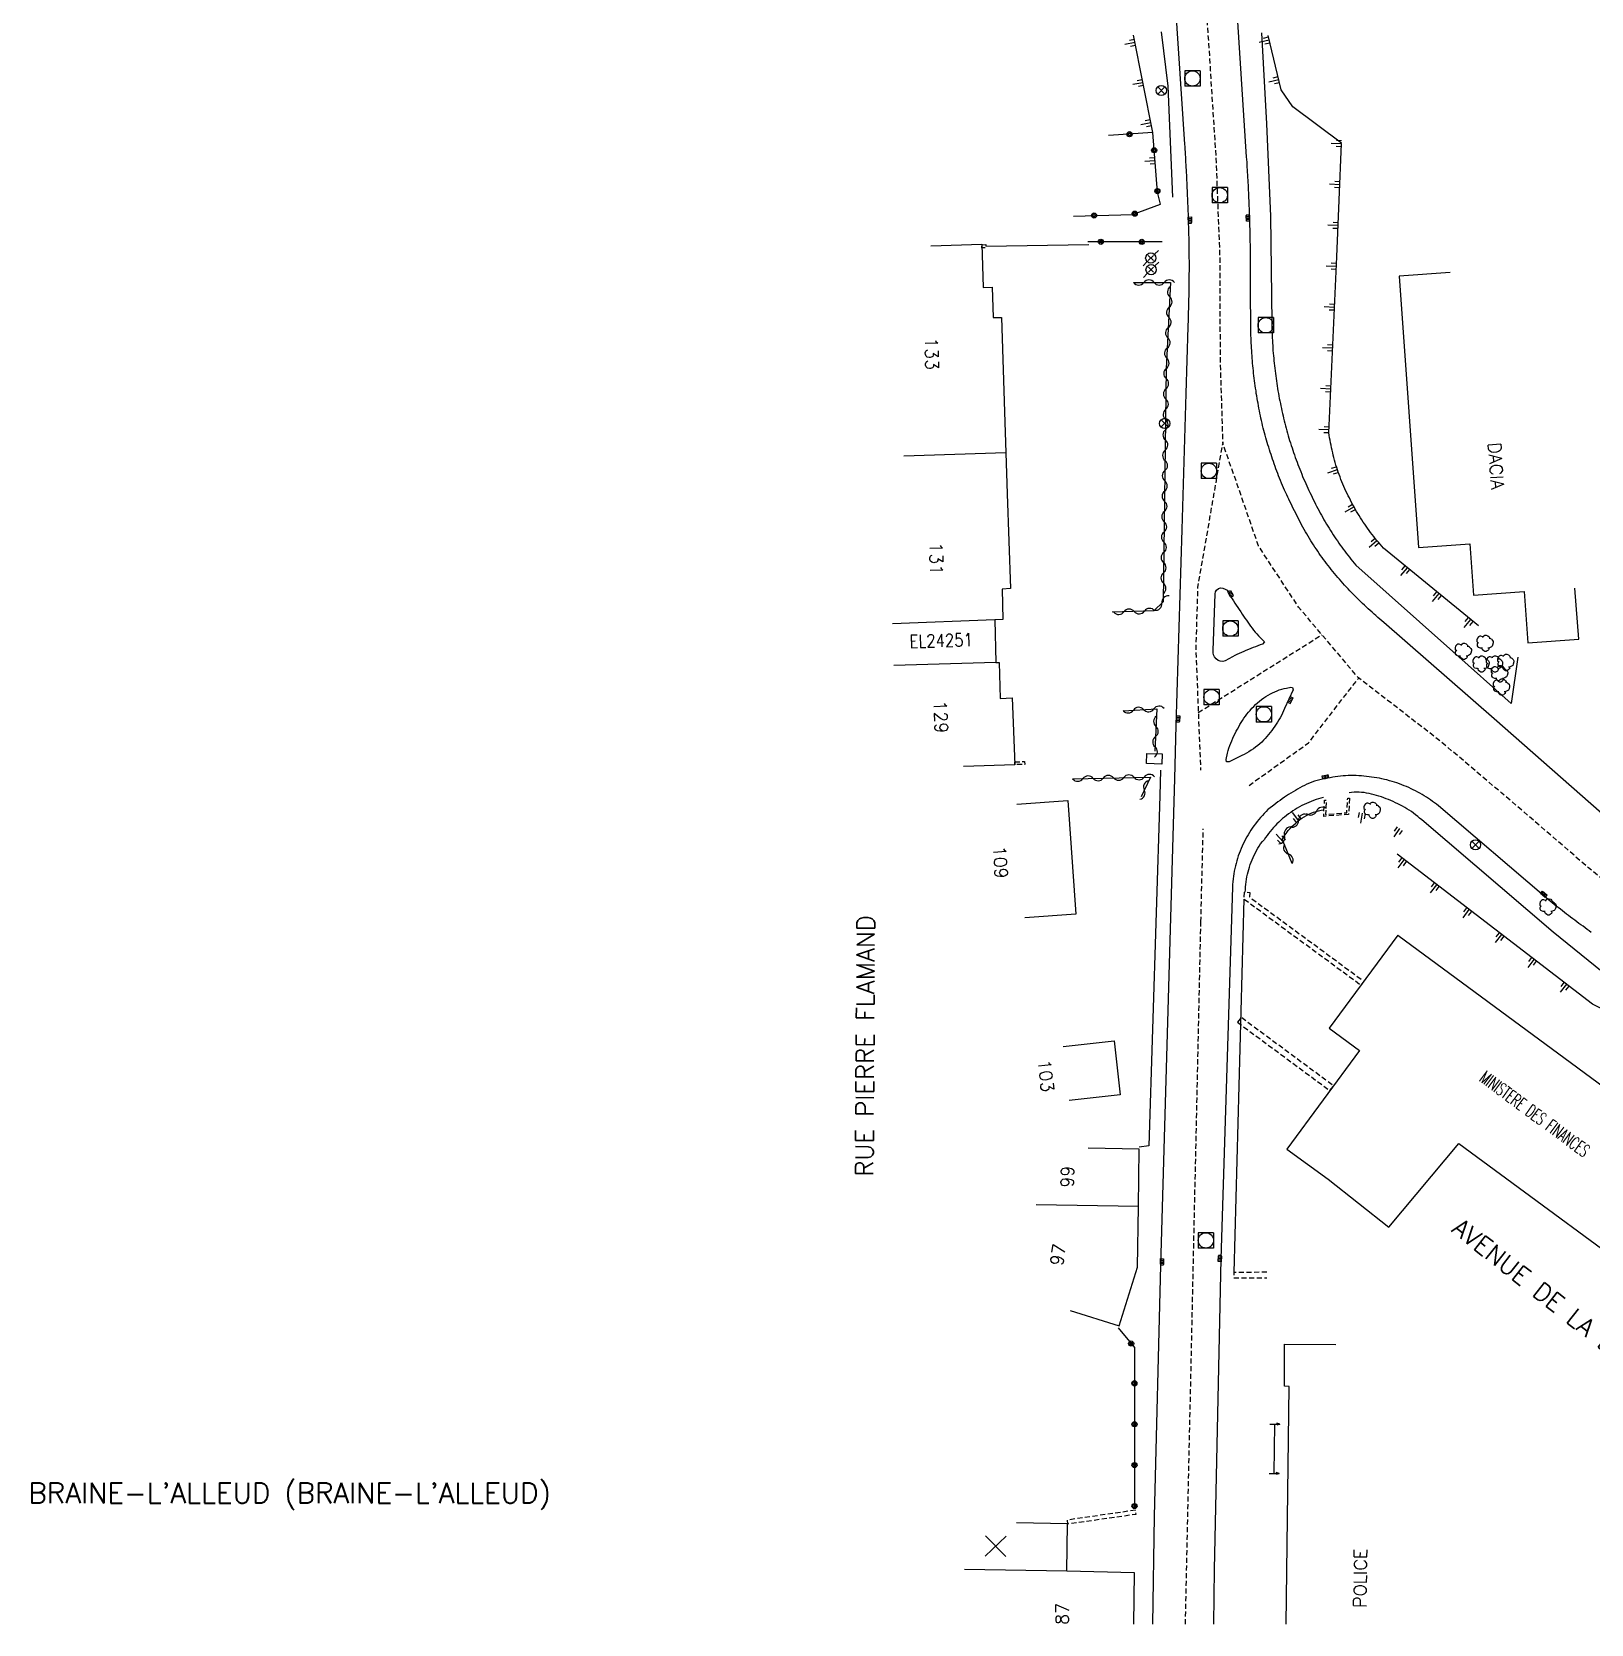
# Model space of a CAD drawing. Header units: millimetres. Extents: x 150037 to 150985, y 153000 to 154000.
# Drawn here: x 150036.6 to 150189.1, y 153000 to 153155.7 of the extents above; entities that cross this region are included whole.
import ezdxf
from ezdxf.enums import TextEntityAlignment as Align

# ---------------------------------------------------------------- set-up
doc = ezdxf.new("R2010")
doc.units = ezdxf.units.MM
doc.linetypes.add('DASHED', pattern=[0.75, 0.5, -0.25])
doc.layers.get('0').update_dxf_attribs({"linetype": 'CONTINUOUS'})
for name, color, linetype in [('W0001', 6, 'DASHED'), ('W0008', 7, 'CONTINUOUS'), ('W0017', 7, 'CONTINUOUS'), ('W0100', 7, 'CONTINUOUS'), ('W0105', 7, 'CONTINUOUS'), ('W0112', 1, 'DASHED'), ('W0211', 2, 'CONTINUOUS'), ('W0300', 7, 'CONTINUOUS'), ('W0302', 3, 'CONTINUOUS'), ('W0310', 3, 'CONTINUOUS'), ('W0322', 7, 'CONTINUOUS'), ('W0400', 7, 'CONTINUOUS'), ('W0420', 7, 'CONTINUOUS'), ('W0454', 7, 'CONTINUOUS'), ('W0469', 7, 'CONTINUOUS'), ('W0980', 7, 'CONTINUOUS'), ('W0984', 7, 'CONTINUOUS'), ('W0989', 7, 'CONTINUOUS'), ('W0991', 7, 'CONTINUOUS'), ('W1102', 7, 'CONTINUOUS'), ('W1471', 7, 'CONTINUOUS')]:
    doc.layers.add(name, color=color, linetype=linetype)
doc.styles.get("Standard").update_dxf_attribs({"font": 'romans.shx', "width": 0.85})

# ---------------------------------------------------------------- blocks, each defined once
blk = doc.blocks.new('t322o')
at = {"color": 0, "linetype": 'Continuous'}
for radius in [0.25, 0.15]:
    blk.add_circle((0, 0), radius, dxfattribs=at)
blk = doc.blocks.new('t991o')
at = {"color": 0, "linetype": 'Continuous'}
for p, q in [((-1, 1), (1, -1)), ((-1, -1), (1, 1))]:
    blk.add_line(p, q, dxfattribs=at)
blk = doc.blocks.new('t105o')
for p, q in [((-0.5, 0), (0.5, 0)), ((0.5, 0), (0.2, 0.1)), ((0.5, 0), (0.2, -0.1))]:
    blk.add_line(p, q)
blk = doc.blocks.new('T400')
for p, q in [((-0.15, 0.3), (0.15, 0.3)), ((-0.15, -0.25), (-0.15, 0.3)), ((-0.15, 0.15), (0.15, 0.15)), ((-0.15, 0), (0.15, 0)), ((0.15, 0.3), (0.15, -0.25)), ((-0.15, -0.15), (0.15, -0.15)), ((-0.15, -0.25), (-0.15, -0.3)), ((-0.15, -0.3), (0.15, -0.3)), ((0.15, -0.3), (0.15, -0.25))]:
    blk.add_line(p, q)
blk = doc.blocks.new('T420')
for p, q in [((0.75, 0.75), (-0.75, 0.75)), ((-0.75, 0.75), (-0.75, -0.75)), ((0.75, 0.75), (0.75, -0.75)), ((0.75, -0.75), (-0.75, -0.75))]:
    blk.add_line(p, q)
blk.add_ellipse((0, 0), major_axis=(-0.53, 0.53), ratio=1, start_param=3.926991, end_param=10.210176)
blk = doc.blocks.new('T300')
for p, q in [((-0.8, 0.51), (-0.86, 0.34)), ((-0.86, 0.34), (-0.86, 0.17)), ((-0.86, 0.17), (-0.74, 0.06)), ((-0.69, 0.63), (-0.8, 0.51)), ((-0.8, -0.06), (-0.74, 0.06)), ((-0.74, 0.06), (-0.69, 0.11)), ((-0.57, 0.69), (-0.69, 0.63)), ((-0.46, 0.69), (-0.57, 0.69)), ((-0.29, 0.63), (-0.46, 0.69)), ((-0.29, 0.63), (-0.17, 0.74)), ((-0.23, 0.57), (-0.29, 0.63)), ((-0.17, 0.74), (-0.06, 0.8)), ((-0.06, 0.8), (0.06, 0.8)), ((0.06, 0.8), (0.23, 0.74)), ((0.23, 0.74), (0.34, 0.63)), ((0.34, 0.63), (0.4, 0.51)), ((0.46, 0.46), (0.34, 0.46)), ((0.4, 0.51), (0.4, 0.46)), ((0.57, 0.4), (0.46, 0.46)), ((0.57, 0.4), (0.69, 0.29)), ((0.69, 0.29), (0.74, 0.17)), ((0.74, 0.06), (0.69, -0.17)), ((0.74, 0.17), (0.74, 0.06)), ((-0.8, -0.17), (-0.8, -0.06)), ((-0.8, -0.23), (-0.8, -0.17)), ((-0.74, -0.34), (-0.8, -0.23)), ((-0.69, -0.4), (-0.74, -0.34)), ((-0.51, -0.46), (-0.69, -0.4)), ((-0.4, -0.46), (-0.51, -0.46)), ((-0.4, -0.46), (-0.34, -0.46)), ((-0.34, -0.46), (-0.34, -0.4)), ((-0.34, -0.51), (-0.34, -0.46)), ((-0.29, -0.63), (-0.34, -0.51)), ((-0.17, -0.74), (-0.29, -0.63)), ((-0.06, -0.8), (-0.17, -0.74)), ((0.06, -0.8), (-0.06, -0.8)), ((0.17, -0.74), (0.06, -0.8)), ((0.23, -0.69), (0.17, -0.74)), ((0.29, -0.46), (0.23, -0.46)), ((0.29, -0.63), (0.23, -0.69)), ((0.46, -0.4), (0.29, -0.46)), ((0.34, -0.51), (0.29, -0.63)), ((0.34, -0.51), (0.34, -0.46)), ((0.57, -0.34), (0.46, -0.4)), ((0.63, -0.29), (0.57, -0.34)), ((0.69, -0.17), (0.63, -0.29))]:
    blk.add_line(p, q)
blk = doc.blocks.new('T454')
for p, q in [((-0.25, 0.25), (0.25, -0.25)), ((-0.25, -0.25), (0.25, 0.25)), ((0.75, 0.75), (0.375, 0.375)), ((-0.375, -0.375), (-0.75, -0.75))]:
    blk.add_line(p, q)
blk.add_ellipse((0, 0), major_axis=(0.354, 0.354), ratio=1, start_param=5.497787143782138, end_param=11.78097245096172)
blk = doc.blocks.new('t310o')
at = {"color": 0, "linetype": 'Continuous'}
for centre, start, end in [((-0.5, 0.38), 216.8699, 323.1304), ((0.5, -0.37), 36.8699, 143.1303)]:
    blk.add_arc(centre, 0.625, start, end, dxfattribs=at)
blk = doc.blocks.new('t211o')
at = {"color": 0, "linetype": 'Continuous'}
for p, q in [((-0.29, 0.5), (-0.29, 0)), ((0, 1), (0, 0)), ((0.29, 0.5), (0.29, 0))]:
    blk.add_line(p, q, dxfattribs=at)
blk = doc.blocks.new('T1471')
at = {"color": 0, "linetype": 'Continuous', "flags": 128}
blk.add_lwpolyline([(-0.75, -0.5), (-0.75, 0.5), (0.75, 0.5), (0.75, -0.5), (-0.75, -0.5)], dxfattribs=at)
blk = doc.blocks.new('T469')
at = {"color": 0, "linetype": 'Continuous', "flags": 128}
for points in [[(-0.35, 0.35), (0.35, -0.35)], [(-0.35, -0.35), (0.35, 0.35)]]:
    blk.add_lwpolyline(points, dxfattribs=at)
at = {"color": 0, "linetype": 'Continuous'}
blk.add_circle((0, 0), 0.5, dxfattribs=at)

msp = doc.modelspace()

# ---------------------------------------------------------------- linework, layer by layer
at = {"layer": 'W0001', "flags": 128}
for points in [[(150079.36, 153451.55), (150092.25, 153447.99), (150098.82, 153446.08), (150108.95, 153442.69), (150108.79, 153432.35), (150108.82, 153423.9), (150108.19, 153382.76), (150108, 153365.88), (150108, 153352.87), (150108.89, 153343.76), (150110, 153337.35), (150111.56, 153330.14), (150114.71, 153318.09), (150119.95, 153298.26), (150127.39, 153269.64), (150132.84, 153244.45), (150134.98, 153232.66), (150137, 153223.45), (150140.11, 153210.05), (150147.34, 153181.12), (150149.88, 153170.86), (150150.55, 153167.26), (150150.98, 153164.04), (150151.47, 153158.18), (150151.88, 153151.93), (150152.43, 153143.39), (150152.8, 153133.69), (150152.84, 153123.45), (150153.09, 153115.56)], [(150275.1, 153000), (150272.66, 153002.14), (150255.62, 153017.12), (150226.6, 153042.57), (150210.58, 153056.66), (150196.4, 153067.89), (150188.87, 153073.96), (150180.38, 153081.27), (150174.41, 153086.32), (150166.36, 153092.55), (150160.51, 153099.46), (150156.59, 153105.44), (150153.09, 153115.56), (150150.64, 153101.42), (150150.46, 153095.41), (150150.93, 153083.5)], [(150150.71, 153089.15), (150162.8, 153096.76)], [(150155.67, 153082.02), (150161.49, 153086.19), (150166.39, 153092.52)]]:
    msp.add_lwpolyline(points, dxfattribs=at)
at = {"layer": 'W0001'}
msp.add_lwpolyline([(150149.45, 153000), (150150.96, 153068.68), (150151.19, 153077.78)], dxfattribs=at)
at = {"layer": 'W0008', "flags": 128}
for points in [[(150148.44, 153158.5), (150149.36, 153144.72), (150149.38, 153144.47), (150149.39, 153144.22), (150149.41, 153143.97), (150149.43, 153143.71), (150149.44, 153143.46), (150149.46, 153143.21), (150149.47, 153142.96), (150149.48, 153142.71), (150149.5, 153142.45), (150149.51, 153142.2), (150149.52, 153141.95), (150149.54, 153141.7), (150149.55, 153141.44), (150149.56, 153141.19), (150149.58, 153140.94), (150149.59, 153140.69), (150149.6, 153140.43), (150149.61, 153140.18), (150149.62, 153139.93), (150149.63, 153139.67), (150149.64, 153139.42), (150149.65, 153139.17), (150149.66, 153138.92), (150149.67, 153138.66), (150149.68, 153138.41), (150149.69, 153138.16), (150149.7, 153137.9), (150149.71, 153137.65), (150149.72, 153137.39), (150149.72, 153137.14), (150149.73, 153136.89), (150149.74, 153136.63), (150149.75, 153136.38), (150149.75, 153136.12), (150149.76, 153135.87), (150149.77, 153135.61), (150149.77, 153135.36), (150149.78, 153135.1), (150149.78, 153134.85), (150149.78, 153134.59), (150149.79, 153134.34), (150149.79, 153134.08), (150149.79, 153133.83), (150149.79, 153133.57), (150149.8, 153133.32), (150149.8, 153133.06), (150149.8, 153132.82), (150149.8, 153132.57), (150149.8, 153132.32), (150149.79, 153132.07), (150149.79, 153131.82), (150149.79, 153131.58), (150149.79, 153131.33), (150149.79, 153131.08), (150149.78, 153130.83), (150149.78, 153130.58), (150149.78, 153130.33), (150149.77, 153130.09), (150149.77, 153129.84), (150149.76, 153129.59), (150149.76, 153129.34), (150149.75, 153129.09), (150149.75, 153128.85), (150149.74, 153128.6), (150149.73, 153128.35), (150149.73, 153128.1), (150149.72, 153127.85), (150149.71, 153127.6), (150149.7, 153127.36), (150149.69, 153127.11), (150149.68, 153126.86), (150149.49, 153120.33), (150149.1, 153107.03), (150148.52, 153087.88), (150148.38, 153082.68)], [(150200.43, 153070.23), (150179.63, 153088.52), (150168.85, 153097.96), (150168.65, 153098.12), (150168.46, 153098.29), (150168.27, 153098.45), (150168.08, 153098.62), (150167.89, 153098.78), (150167.7, 153098.95), (150167.51, 153099.12), (150167.32, 153099.29), (150167.14, 153099.46), (150166.96, 153099.63), (150166.77, 153099.81), (150166.59, 153099.98), (150166.41, 153100.16), (150166.23, 153100.34), (150166.05, 153100.52), (150165.88, 153100.7), (150165.7, 153100.88), (150165.53, 153101.06), (150165.35, 153101.24), (150165.18, 153101.43), (150165.01, 153101.61), (150164.84, 153101.8), (150164.67, 153101.99), (150164.5, 153102.18), (150164.34, 153102.36), (150164.18, 153102.55), (150164.02, 153102.74), (150163.87, 153102.93), (150163.71, 153103.12), (150163.56, 153103.32), (150163.4, 153103.51), (150163.25, 153103.71), (150163.11, 153103.91), (150162.96, 153104.11), (150162.81, 153104.3), (150162.67, 153104.51), (150162.53, 153104.71), (150162.39, 153104.91), (150162.25, 153105.12), (150162.11, 153105.32), (150161.98, 153105.53), (150161.84, 153105.74), (150161.71, 153105.95), (150161.57, 153106.17), (150161.44, 153106.39), (150161.31, 153106.61), (150161.18, 153106.83), (150161.06, 153107.05), (150160.93, 153107.28), (150160.81, 153107.5), (150160.69, 153107.73), (150160.57, 153107.95), (150160.46, 153108.18), (150160.34, 153108.41), (150160.23, 153108.64), (150160.11, 153108.87), (150160, 153109.09), (150159.89, 153109.32), (150159.78, 153109.55), (150159.67, 153109.77), (150159.56, 153110), (150159.45, 153110.22), (150159.35, 153110.45), (150159.24, 153110.68), (150159.14, 153110.9), (150159.04, 153111.13), (150158.94, 153111.36), (150158.84, 153111.59), (150158.75, 153111.82), (150158.65, 153112.05), (150158.56, 153112.28), (150158.47, 153112.51), (150158.38, 153112.75), (150158.3, 153112.98), (150158.21, 153113.21), (150158.13, 153113.45), (150158.05, 153113.68), (150157.97, 153113.91), (150157.89, 153114.15), (150157.82, 153114.38), (150157.74, 153114.61), (150157.67, 153114.85), (150157.59, 153115.08), (150157.52, 153115.32), (150157.45, 153115.55), (150157.38, 153115.79), (150157.31, 153116.02), (150157.25, 153116.26), (150157.18, 153116.5), (150157.12, 153116.74), (150157.06, 153116.97), (150157, 153117.21), (150156.94, 153117.45), (150156.88, 153117.69), (150156.83, 153117.93), (150156.78, 153118.17), (150156.73, 153118.41), (150156.68, 153118.66), (150156.63, 153118.9), (150156.59, 153119.14), (150156.55, 153119.39), (150156.5, 153119.63), (150156.46, 153119.87), (150156.42, 153120.12), (150156.38, 153120.36), (150156.35, 153120.61), (150156.31, 153120.85), (150156.28, 153121.1), (150156.24, 153121.34), (150156.21, 153121.59), (150156.18, 153121.83), (150156.15, 153122.08), (150156.12, 153122.32), (150156.1, 153122.57), (150156.07, 153122.81), (150156.05, 153123.06), (150156.02, 153123.31), (150156, 153123.55), (150155.98, 153123.8), (150155.96, 153124.04), (150155.95, 153124.29), (150155.93, 153124.54), (150155.91, 153124.78), (150155.9, 153125.03), (150155.89, 153125.28), (150155.88, 153125.53), (150155.87, 153125.77), (150155.86, 153126.02), (150155.85, 153126.27), (150155.85, 153126.52), (150155.81, 153130.64), (150155.81, 153130.89), (150155.81, 153131.14), (150155.82, 153131.39), (150155.82, 153131.65), (150155.82, 153131.9), (150155.82, 153132.15), (150155.82, 153132.4), (150155.82, 153132.66), (150155.82, 153132.91), (150155.82, 153133.16), (150155.82, 153133.41), (150155.81, 153133.66), (150155.81, 153133.92), (150155.81, 153134.17), (150155.81, 153134.42), (150155.8, 153134.67), (150155.8, 153134.93), (150155.79, 153135.18), (150155.79, 153135.43), (150155.78, 153135.68), (150155.78, 153135.94), (150155.77, 153136.19), (150155.77, 153136.44), (150155.76, 153136.69), (150155.75, 153136.94), (150155.74, 153137.2), (150155.74, 153137.45), (150155.73, 153137.7), (150155.72, 153137.95), (150155.71, 153138.2), (150155.7, 153138.45), (150155.69, 153138.71), (150155.68, 153138.96), (150155.67, 153139.21), (150155.66, 153139.46), (150155.65, 153139.71), (150155.64, 153139.96), (150155.62, 153140.22), (150155.61, 153140.47), (150155.6, 153140.72), (150155.58, 153140.97), (150155.57, 153141.22), (150155.56, 153141.47), (150155.54, 153141.72), (150155.53, 153141.98), (150155.51, 153142.23), (150155.5, 153142.48), (150155.48, 153142.73), (150155.47, 153142.98), (150155.45, 153143.23), (150155.43, 153143.48), (150154.57, 153156.7)], [(150181.96, 153094.56), (150181.3, 153090.04), (150175.6, 153095.11)], [(150189.14, 153067.65), (150188.93, 153067.8), (150188.73, 153067.94), (150188.53, 153068.09), (150188.33, 153068.24), (150188.13, 153068.39), (150187.93, 153068.53), (150187.73, 153068.68), (150187.53, 153068.83), (150187.32, 153068.98), (150187.12, 153069.14), (150186.92, 153069.29), (150186.72, 153069.44), (150186.51, 153069.6), (150186.31, 153069.75), (150186.11, 153069.91), (150185.91, 153070.07), (150185.71, 153070.22), (150185.51, 153070.38), (150185.31, 153070.54), (150185.11, 153070.7), (150184.92, 153070.85), (150184.72, 153071.01), (150174.21, 153080.02), (150174.01, 153080.17), (150173.82, 153080.32), (150173.62, 153080.46), (150173.42, 153080.6), (150173.21, 153080.74), (150173.01, 153080.87), (150172.8, 153081), (150172.59, 153081.13), (150172.38, 153081.25), (150172.17, 153081.37), (150171.95, 153081.48), (150171.73, 153081.59), (150171.51, 153081.7), (150171.29, 153081.8), (150171.06, 153081.9), (150170.83, 153081.99), (150170.61, 153082.08), (150170.37, 153082.17), (150170.13, 153082.26), (150169.89, 153082.34), (150169.65, 153082.41), (150169.4, 153082.48), (150169.15, 153082.55), (150168.91, 153082.61), (150168.66, 153082.66), (150168.41, 153082.72), (150168.16, 153082.76), (150167.91, 153082.8), (150167.66, 153082.84), (150167.41, 153082.87), (150167.16, 153082.9), (150166.9, 153082.93), (150166.65, 153082.95), (150166.39, 153082.96), (150166.14, 153082.98), (150165.88, 153082.98), (150165.62, 153082.98), (150165.37, 153082.98), (150165.11, 153082.96), (150164.86, 153082.94), (150164.61, 153082.92), (150164.35, 153082.89), (150164.1, 153082.85), (150163.85, 153082.81), (150163.6, 153082.77), (150163.35, 153082.72), (150163.1, 153082.67), (150162.85, 153082.62), (150162.58, 153082.56), (150162.33, 153082.49), (150162.07, 153082.42), (150161.82, 153082.33), (150161.57, 153082.24), (150161.33, 153082.13), (150161.1, 153082.01), (150160.87, 153081.9), (150160.64, 153081.78), (150160.42, 153081.66), (150160.2, 153081.53), (150159.98, 153081.4), (150159.76, 153081.27), (150159.54, 153081.14), (150159.33, 153081), (150159.12, 153080.86), (150158.91, 153080.71), (150158.71, 153080.56), (150158.5, 153080.41), (150158.3, 153080.25), (150158.1, 153080.09), (150157.61, 153079.73)], [(150157.61, 153079.73), (150157.52, 153079.65), (150157.34, 153079.47), (150157.16, 153079.28), (150156.98, 153079.09), (150156.8, 153078.89), (150156.63, 153078.69), (150156.46, 153078.48), (150156.3, 153078.27), (150156.14, 153078.06), (150155.99, 153077.85), (150155.85, 153077.63), (150155.71, 153077.42), (150155.57, 153077.2), (150155.45, 153076.98), (150155.32, 153076.75), (150155.21, 153076.53), (150155.09, 153076.3), (150154.99, 153076.07), (150154.89, 153075.84), (150154.79, 153075.6), (150154.7, 153075.36), (150154.62, 153075.12), (150154.54, 153074.88), (150154.47, 153074.64), (150154.4, 153074.39), (150154.34, 153074.14), (150154.28, 153073.89), (150154.23, 153073.64), (150154.18, 153073.38), (150154.14, 153073.13), (150154.11, 153072.87), (150154.08, 153072.6), (150154.06, 153072.34), (150154.04, 153072.07), (150152.92, 153035.71), (150152.26, 153005.34), (150152.19, 153000)], [(150155.3, 153071.58), (150155.31, 153071.84), (150155.32, 153072.09), (150155.35, 153072.34), (150155.38, 153072.59), (150155.42, 153072.84), (150155.46, 153073.08), (150155.51, 153073.33), (150155.57, 153073.57), (150155.64, 153073.81), (150155.71, 153074.04), (150155.79, 153074.28), (150155.88, 153074.51), (150155.97, 153074.75), (150156.07, 153074.98), (150156.18, 153075.2), (150156.29, 153075.43), (150156.41, 153075.66), (150156.54, 153075.88), (150156.67, 153076.09), (150156.8, 153076.31), (150156.99, 153076.53), (150157.15, 153076.7)]]:
    msp.add_lwpolyline(points, dxfattribs=at)
for points in [[(150152.38, 153100.95), (150152.5, 153101.12), (150152.67, 153101.26), (150152.88, 153101.33), (150153.12, 153101.31), (150153.34, 153101.22), (150153.52, 153101.1), (150153.66, 153100.93), (150154.01, 153100.28), (150154.15, 153100.06), (150154.29, 153099.85), (150154.42, 153099.63), (150154.57, 153099.42), (150154.71, 153099.21), (150154.85, 153099), (150154.99, 153098.78), (150155.14, 153098.57), (150155.27, 153098.38), (150155.41, 153098.18), (150155.54, 153097.98), (150155.68, 153097.78), (150155.82, 153097.59), (150155.96, 153097.4), (150156.11, 153097.21), (150156.27, 153097.02), (150156.43, 153096.84), (150156.6, 153096.65), (150156.77, 153096.48), (150156.94, 153096.3), (150157.17, 153096.05), (150157, 153095.83), (150156.76, 153095.75), (150156.53, 153095.67), (150156.29, 153095.58), (150156.06, 153095.49), (150155.83, 153095.4), (150155.6, 153095.31), (150155.37, 153095.21), (150155.15, 153095.12), (150154.93, 153095.02), (150154.71, 153094.92), (150154.49, 153094.81), (150154.27, 153094.71), (150154.06, 153094.6), (150153.34, 153094.2), (150153.11, 153094.13), (150152.86, 153094.16), (150152.64, 153094.25), (150152.45, 153094.39), (150152.3, 153094.58), (150152.2, 153094.78), (150152.16, 153094.99), (150152.17, 153095.21), (150152.34, 153100.74)], [(150159.05, 153089.3), (150158.94, 153089.08), (150158.83, 153088.86), (150158.71, 153088.64), (150158.59, 153088.43), (150158.46, 153088.22), (150158.32, 153088.01), (150158.18, 153087.81), (150158.04, 153087.6), (150157.89, 153087.4), (150157.74, 153087.2), (150157.58, 153087), (150157.42, 153086.81), (150157.26, 153086.62), (150157.08, 153086.44), (150156.91, 153086.26), (150156.72, 153086.09), (150156.52, 153085.92), (150156.31, 153085.75), (150156.1, 153085.6), (150155.88, 153085.45), (150155.66, 153085.31), (150155.43, 153085.18), (150155.2, 153085.05), (150154.96, 153084.94), (150153.72, 153084.31), (150153.48, 153084.32), (150153.42, 153084.56), (150153.55, 153085.17), (150153.62, 153085.42), (150153.7, 153085.67), (150153.79, 153085.91), (150153.88, 153086.15), (150153.98, 153086.39), (150154.08, 153086.63), (150154.19, 153086.86), (150154.31, 153087.1), (150154.42, 153087.31), (150154.54, 153087.53), (150154.66, 153087.75), (150154.78, 153087.96), (150154.9, 153088.17), (150155.03, 153088.38), (150155.17, 153088.58), (150155.31, 153088.78), (150155.46, 153088.98), (150155.61, 153089.17), (150155.77, 153089.36), (150155.95, 153089.56), (150156.13, 153089.74), (150156.31, 153089.92), (150156.5, 153090.09), (150156.7, 153090.26), (150156.9, 153090.42), (150157.11, 153090.57), (150157.32, 153090.71), (150157.55, 153090.85), (150157.76, 153090.97), (150157.97, 153091.08), (150158.19, 153091.18), (150158.41, 153091.27), (150158.63, 153091.35), (150158.86, 153091.42), (150159.09, 153091.49), (150159.32, 153091.54), (150159.75, 153091.64), (150159.92, 153091.59), (150159.99, 153091.38), (150159.14, 153089.53)]]:
    msp.add_lwpolyline(points, close=True, dxfattribs=at)
at = {"layer": 'W0008'}
msp.add_lwpolyline([(150148.38, 153082.68), (150147.01, 153035.06), (150146.39, 153010.56), (150146.23, 153000)], dxfattribs=at)
at = {"layer": 'W0017', "flags": 128}
for points in [[(150129.93, 153134.76), (150140, 153134.93)], [(150147, 153083.51), (150146.93, 153080.99), (150145.88, 153046.77), (150144.92, 153046.64)], [(150155.17, 153070.89), (150154.18, 153034.39)]]:
    msp.add_lwpolyline(points, dxfattribs=at)
at = {"layer": 'W0100', "flags": 128}
for points in [[(150124.54, 153134.79), (150129.53, 153134.95), (150129.67, 153130.72), (150130.54, 153130.75), (150130.64, 153127.76), (150131.46, 153127.78), (150131.76, 153118.56), (150131.9, 153114.54), (150132.02, 153110.52), (150132.33, 153101.28), (150131.53, 153101.22), (150131.59, 153098.24), (150130.8, 153098.21), (150130.92, 153094.05), (150131.22, 153094.04), (150131.34, 153090.53), (150132.52, 153090.57), (150132.76, 153084.04), (150127.76, 153083.86)], [(150175.34, 153132.17), (150170.35, 153131.81), (150172.25, 153105.27), (150177.26, 153105.63), (150177.62, 153100.61), (150182.56, 153100.97), (150182.92, 153095.96), (150187.91, 153096.33), (150187.54, 153101.32)], [(150132.97, 153080.2), (150137.96, 153080.54), (150138.73, 153069.43), (150133.74, 153069.08)], [(150170.22, 153067.38), (150163.52, 153058.28), (150166.47, 153056.1), (150159.38, 153046.46), (150163.4, 153043.5), (150169.34, 153038.82), (150176.2, 153047.01), (150197.78, 153031.09), (150202.45, 153037.41)], [(150170.22, 153067.38), (150205.41, 153041.43), (150202.45, 153037.41)], [(150137.5, 153056.49), (150142.47, 153057.05), (150143.06, 153051.75), (150138.09, 153051.2)], [(150138.19, 153030.67), (150142.96, 153029.17), (150144.76, 153034.9), (150144.85, 153040.84), (150144.94, 153046.45), (150139.94, 153046.53)], [(150159.29, 153000), (150159.59, 153023.25), (150159.12, 153023.27), (150159.15, 153027.39), (150164.15, 153027.36)], [(150158.13, 153014.72), (150158.19, 153019.56)], [(150144.39, 153000), (150144.46, 153005.01), (150137.84, 153005.17), (150137.93, 153009.81), (150132.93, 153009.9)]]:
    msp.add_lwpolyline(points, dxfattribs=at)
at = {"layer": 'W0112', "flags": 128}
for points in [[(150129.54, 153134.89), (150129.92, 153134.9), (150129.93, 153134.58), (150129.55, 153134.58)], [(150132.75, 153084.31), (150133.71, 153084.36), (150133.73, 153084.08), (150132.76, 153084.04)], [(150165.5, 153080.76), (150165.39, 153079.19), (150162.97, 153078.99), (150163.05, 153080.59), (150163.22, 153080.58), (150163.16, 153079.18), (150165.22, 153079.35), (150165.32, 153080.78)], [(150155.74, 153071.55), (150155.7, 153071.12), (150166.9, 153062.87), (150166.61, 153062.47), (150155.17, 153070.88), (150155.24, 153071.6)], [(150154.54, 153058.86), (150163.58, 153052.17), (150163.93, 153052.64), (150154.89, 153059.33)], [(150144.57, 153011.14), (150137.88, 153010.18), (150137.93, 153009.81), (150144.62, 153010.77)]]:
    msp.add_lwpolyline(points, close=True, dxfattribs=at)
msp.add_lwpolyline([(150157.41, 153034.41), (150154.18, 153034.39), (150154.19, 153033.86), (150157.42, 153033.88)], dxfattribs=at)
at = {"layer": 'W0211', "flags": 128}
for points in [[(150147.08, 153155.7), (150147.72, 153150.41), (150148.19, 153139.55)], [(150156.9, 153155.6), (150157.36, 153146.72), (150157.78, 153137.69), (150157.89, 153127.28), (150157.9, 153127.03), (150157.9, 153126.78), (150157.91, 153126.53), (150157.92, 153126.28), (150157.92, 153126.03), (150157.94, 153125.78), (150157.95, 153125.53), (150157.96, 153125.28), (150157.98, 153125.03), (150157.99, 153124.79), (150158.01, 153124.54), (150158.03, 153124.29), (150158.05, 153124.04), (150158.08, 153123.79), (150158.1, 153123.55), (150158.13, 153123.3), (150158.15, 153123.05), (150158.18, 153122.81), (150158.21, 153122.56), (150158.24, 153122.31), (150158.28, 153122.07), (150158.31, 153121.82), (150158.34, 153121.58), (150158.38, 153121.33), (150158.42, 153121.09), (150158.46, 153120.84), (150158.5, 153120.6), (150158.54, 153120.35), (150158.59, 153120.11), (150158.63, 153119.86), (150158.68, 153119.62), (150158.73, 153119.37), (150158.78, 153119.13), (150158.83, 153118.89), (150158.89, 153118.64), (150158.94, 153118.4), (150159, 153118.16), (150159.05, 153117.92), (150159.11, 153117.67), (150159.17, 153117.43), (150159.23, 153117.19), (150159.3, 153116.95), (150159.36, 153116.7), (150159.43, 153116.46), (150159.5, 153116.22), (150159.57, 153115.98), (150159.64, 153115.75), (150159.71, 153115.51), (150159.79, 153115.27), (150159.87, 153115.03), (150159.94, 153114.8), (150160.02, 153114.56), (150160.11, 153114.33), (150160.19, 153114.09), (150160.27, 153113.86), (150160.36, 153113.63), (150160.45, 153113.39), (150160.54, 153113.16), (150160.63, 153112.93), (150160.72, 153112.7), (150160.82, 153112.47), (150160.91, 153112.24), (150161.01, 153112.01), (150161.11, 153111.78), (150161.21, 153111.55), (150161.31, 153111.33), (150161.41, 153111.1), (150161.52, 153110.87), (150161.62, 153110.65), (150161.73, 153110.42), (150161.84, 153110.2), (150161.95, 153109.98), (150162.06, 153109.75), (150162.17, 153109.53), (150162.28, 153109.31), (150162.4, 153109.09), (150162.51, 153108.87), (150162.63, 153108.65), (150162.75, 153108.43), (150162.87, 153108.22), (150162.99, 153108), (150163.12, 153107.79), (150163.24, 153107.58), (150163.37, 153107.37), (150163.5, 153107.16), (150163.63, 153106.95), (150163.76, 153106.74), (150163.9, 153106.53), (150164.03, 153106.33), (150164.17, 153106.12), (150164.31, 153105.92), (150164.45, 153105.72), (150164.59, 153105.52), (150164.73, 153105.32), (150164.88, 153105.12), (150165.03, 153104.92), (150165.17, 153104.72), (150165.32, 153104.53), (150165.48, 153104.33), (150165.63, 153104.14), (150165.79, 153103.95), (150165.94, 153103.76), (150166.1, 153103.57), (150175.59, 153095.11)], [(150178.12, 153097.61), (150168.82, 153105.23), (150168.65, 153105.41), (150168.49, 153105.6), (150168.33, 153105.79), (150168.17, 153105.98), (150168.01, 153106.17), (150167.86, 153106.37), (150167.71, 153106.57), (150167.56, 153106.76), (150167.41, 153106.96), (150167.26, 153107.16), (150167.12, 153107.36), (150166.98, 153107.57), (150166.84, 153107.77), (150166.71, 153107.98), (150166.57, 153108.19), (150166.44, 153108.4), (150166.31, 153108.61), (150166.19, 153108.82), (150166.06, 153109.03), (150165.94, 153109.25), (150165.82, 153109.47), (150165.7, 153109.68), (150165.59, 153109.9), (150165.48, 153110.13), (150165.36, 153110.35), (150165.26, 153110.57), (150165.15, 153110.8), (150165.05, 153111.03), (150164.95, 153111.26), (150164.85, 153111.49), (150164.75, 153111.72), (150164.66, 153111.95), (150164.57, 153112.18), (150164.49, 153112.41), (150164.4, 153112.65), (150164.32, 153112.88), (150164.25, 153113.12), (150164.17, 153113.35), (150164.1, 153113.59), (150164.03, 153113.83), (150163.97, 153114.07), (150163.91, 153114.31), (150163.85, 153114.55), (150163.79, 153114.79), (150163.74, 153115.03), (150163.69, 153115.28), (150163.64, 153115.52), (150163.6, 153115.77), (150163.55, 153116.01), (150163.52, 153116.26), (150163.48, 153116.51), (150164.24, 153133.71), (150164.71, 153144.8)], [(150190.2, 153063.8), (150185.4, 153067.67), (150172.55, 153078.65), (150172.35, 153078.82), (150172.16, 153078.99), (150171.95, 153079.15), (150171.75, 153079.31), (150171.54, 153079.46), (150171.33, 153079.6), (150171.11, 153079.74), (150170.89, 153079.87), (150170.66, 153080), (150170.43, 153080.12), (150170.21, 153080.23), (150169.98, 153080.33), (150169.76, 153080.44), (150169.53, 153080.54), (150169.3, 153080.63), (150169.07, 153080.72), (150168.84, 153080.81), (150168.61, 153080.89), (150168.37, 153080.97), (150168.14, 153081.04), (150167.9, 153081.1), (150167.66, 153081.16), (150167.41, 153081.22), (150167.17, 153081.27), (150166.92, 153081.31), (150166.68, 153081.34), (150166.43, 153081.36), (150166.19, 153081.37), (150165.94, 153081.36), (150165.7, 153081.34), (150165.45, 153081.3)], [(150162.95, 153080.85), (150162.7, 153080.78), (150162.46, 153080.71), (150162.22, 153080.63), (150161.98, 153080.55), (150161.74, 153080.46), (150161.51, 153080.36), (150161.28, 153080.26), (150161.05, 153080.15), (150160.83, 153080.04), (150160.61, 153079.92), (150160.39, 153079.79), (150160.17, 153079.66), (150159.96, 153079.53), (150159.75, 153079.38), (150159.54, 153079.24), (150159.34, 153079.08), (150159.14, 153078.93), (150158.95, 153078.77), (150158.76, 153078.6), (150158.58, 153078.43), (150158.4, 153078.26), (150158.23, 153078.08), (150158.06, 153077.9), (150157.9, 153077.71), (150157.74, 153077.51), (150157.58, 153077.32), (150157.43, 153077.11), (150157.29, 153076.91), (150157.15, 153076.7)], [(150201.6, 153054.44), (150189.26, 153060.64), (150170.14, 153075.28)]]:
    msp.add_lwpolyline(points, dxfattribs=at)
at = {"layer": 'W0302', "flags": 128}
for points in [[(150146.25, 153145.86), (150144.38, 153155.38)], [(150164.72, 153144.81), (150159.95, 153148.39), (150158.82, 153150.04), (150157.53, 153155.36)]]:
    msp.add_lwpolyline(points, dxfattribs=at)
at = {"layer": 'W0310', "flags": 128}
for points in [[(150144.38, 153131.19), (150147.98, 153131.19), (150147.57, 153122.79), (150147.26, 153099.98), (150146.36, 153099.1), (150142.28, 153098.97)], [(150143.37, 153089.32), (150146.64, 153089.51), (150146.45, 153085.38)], [(150138.42, 153082.66), (150146.02, 153082.84), (150145.11, 153080.89)], [(150159.9, 153074.39), (150158.91, 153076.77), (150159.05, 153076.99), (150159.2, 153077.2), (150159.35, 153077.41), (150159.51, 153077.61), (150159.68, 153077.8), (150159.86, 153077.99), (150160.04, 153078.17), (150160.23, 153078.34), (150160.43, 153078.51), (150160.63, 153078.67), (150160.84, 153078.82), (150161.06, 153078.96), (150161.28, 153079.09), (150161.51, 153079.21), (150161.74, 153079.32), (150161.98, 153079.41), (150162.22, 153079.48), (150162.46, 153079.54), (150162.71, 153079.59), (150162.97, 153079.62)]]:
    msp.add_lwpolyline(points, dxfattribs=at)
at = {"layer": 'W0322', "flags": 128}
for points in [[(150138.51, 153137.7), (150144.28, 153137.85), (150147.01, 153138.86), (150146.72, 153140.02), (150146.26, 153145.86), (150141.93, 153145.56)], [(150147.18, 153135.17), (150139.92, 153135.19)], [(150142.86, 153028.97), (150144.46, 153027.06), (150144.47, 153011.29)]]:
    msp.add_lwpolyline(points, dxfattribs=at)
at = {"layer": 'W1102', "flags": 128}
for points in [[(150131.9, 153114.54), (150121.9, 153114.23)], [(150130.8, 153098.21), (150120.8, 153097.83)], [(150130.92, 153094.05), (150120.92, 153093.75)], [(150144.85, 153040.84), (150134.85, 153041)], [(150137.84, 153005.17), (150127.84, 153005.35)]]:
    msp.add_lwpolyline(points, dxfattribs=at)

# ---------------------------------------------------------------- block references
at = {"layer": 'W0105'}
for p in [(150158.19, 153019.56), (150158.13, 153014.72)]:
    msp.add_blockref('t105o', p, dxfattribs=at)
at = {"layer": 'W0211'}
for p, rotation in [((150144.52, 153154.7), 101.1390132085483), ((150157.63, 153154.93), 103.67018804987), ((150158.58, 153151.05), 103.67018804987), ((150145.29, 153150.77), 101.1390132085483), ((150146.06, 153146.85), 101.1390132085483), ((150164.71, 153144.79), 87.56230270734038), ((150146.47, 153143.14), 94.57712778431969), ((150164.54, 153140.79), 87.56230270734038), ((150164.37, 153136.79), 87.56230270734038), ((150164.2, 153132.8), 87.48430769350426), ((150164.02, 153128.8), 87.48430769350426), ((150163.84, 153124.81), 87.48430769350426), ((150163.67, 153120.81), 87.48430769350426), ((150163.49, 153116.81), 87.48430769350426), ((150164.31, 153112.91), 108.1029508918331), ((150165.93, 153109.26), 118.8947456805839), ((150168.18, 153105.96), 129.6494979833614), ((150171.16, 153103.31), 140.6932432779792), ((150174.25, 153100.77), 140.6932432779792), ((150177.35, 153098.24), 140.6932432779792), ((150160.51, 153078.57), 37.80236293941623), ((150166.76, 153079.31), 170.0337166400969), ((150170.43, 153077.79), 144.4121019179125), ((150159.02, 153076.51), 43.10770400348936), ((150170.85, 153074.74), 142.5520774039054), ((150174.03, 153072.31), 142.5520774039054), ((150177.21, 153069.87), 142.5520774039054), ((150180.38, 153067.44), 142.5520774039054), ((150183.56, 153065.01), 142.5520774039054), ((150186.73, 153062.58), 142.5520774039054)]:
    msp.add_blockref('t211o', p, dxfattribs=dict(at, rotation=rotation))
at = {"layer": 'W0300'}
for p in [(150178.8, 153095.91), (150176.67, 153095.13), (150178.41, 153093.9), (150179.72, 153093.89), (150180.22, 153092.93), (150180.82, 153094.04), (150180.4, 153091.63), (150167.76, 153079.59), (150184.95, 153070.14)]:
    msp.add_blockref('T300', p, dxfattribs=at)
at = {"layer": 'W0310'}
for p, rotation in [((150145.38, 153131.19), 0.066235285348547), ((150147.38, 153131.19), 0.066235285348547), ((150147.91, 153129.79), 267.2161224666114), ((150147.82, 153127.79), 267.2161224666114), ((150147.72, 153125.79), 267.2161224666114), ((150147.62, 153123.8), 267.2161224666114), ((150147.56, 153121.8), 269.2148788788482), ((150147.53, 153119.8), 269.2148788788482), ((150147.51, 153117.8), 269.2148788788482), ((150147.48, 153115.8), 269.2148788788482), ((150147.45, 153113.8), 269.2148788788482), ((150147.42, 153111.8), 269.2148788788482), ((150147.4, 153109.8), 269.2148788788482), ((150147.37, 153107.8), 269.2148788788482), ((150147.34, 153105.8), 269.2148788788482), ((150147.31, 153103.8), 269.2148788788482), ((150147.29, 153101.8), 269.2148788788482), ((150147.13, 153099.85), 224.2082771680141), ((150143.44, 153099), 181.8305244748229), ((150145.44, 153099.07), 181.8305244748229), ((150144.36, 153089.38), 3.223341672051273), ((150146.36, 153089.49), 3.223341672051273), ((150146.56, 153087.79), 267.2684761937405), ((150146.47, 153085.79), 267.2684761937405), ((150139.42, 153082.68), 1.391667771188096), ((150141.42, 153082.73), 1.391667771188096), ((150143.42, 153082.78), 1.391667771188096), ((150145.42, 153082.83), 1.391667771188096), ((150145.42, 153081.57), 245.0556978738582), ((150162.27, 153079.5), 14.11929053788176), ((150159.15, 153077.13), 55.60636444430696), ((150160.51, 153078.57), 37.80236293941623), ((150159.51, 153075.32), 112.5707577986998)]:
    msp.add_blockref('t310o', p, dxfattribs=dict(at, rotation=rotation))
at = {"layer": 'W0322'}
for p, rotation in [((150143.99, 153145.7), 184.0023758672451), ((150146.39, 153144.13), 94.57712778431969), ((150146.71, 153140.14), 94.57712778431969), ((150140.51, 153137.75), 1.552053678209059), ((150144.49, 153137.93), 20.34040751522679), ((150141.18, 153135.18), 179.8359521904845), ((150145.18, 153135.17), 179.8359521904845), ((150144.14, 153027.44), 309.9687613988071), ((150144.46, 153023.55), 270.0368262174392), ((150144.47, 153019.55), 270.0368262174392), ((150144.47, 153015.55), 270.0368262174392), ((150144.47, 153011.55), 270.0368262174392)]:
    msp.add_blockref('t322o', p, dxfattribs=dict(at, rotation=rotation))
at = {"layer": 'W0400'}
for p, rotation in [((150149.89, 153137.3), 1.806297763092824), ((150155.55, 153137.5), 181.9072577418536), ((150153.87, 153100.76), 28.22358733513469), ((150159.7, 153090.37), 335.3840956576354), ((150148.73, 153088.53), 358.2569133161612), ((150163.15, 153082.87), 101.2379947932091), ((150184.49, 153071.36), 49.4206252998205), ((150152.81, 153035.75), 178.2380009352751), ((150147.16, 153035.44), 358.3501272770991)]:
    msp.add_blockref('T400', p, dxfattribs=dict(at, rotation=rotation))
at = {"layer": 'W0420'}
for p in [(150150.13, 153151.15), (150152.8, 153139.73), (150157.3, 153127.01), (150151.74, 153112.77), (150153.84, 153097.35), (150152.01, 153090.65), (150157.12, 153088.97), (150151.45, 153037.53)]:
    msp.add_blockref('T420', p, dxfattribs=at)
at = {"layer": 'W0454'}
for p in [(150146.06, 153133.59), (150146.09, 153132.45)]:
    msp.add_blockref('T454', p, dxfattribs=at)
at = {"layer": 'W0469'}
for p in [(150147.09, 153149.97), (150147.42, 153117.42), (150177.81, 153076.21)]:
    msp.add_blockref('T469', p, dxfattribs=at)
at = {"layer": 'W0991', "rotation": 88.96099877918209}
msp.add_blockref('t991o', (150130.89, 153007.62), dxfattribs=at)
at = {"layer": 'W1471', "rotation": 358.5079682994626}
msp.add_blockref('T1471', (150146.41, 153084.63), dxfattribs=at)

# ---------------------------------------------------------------- texts
at = {"layer": 'W0980'}
msp.add_text("BRAINE-L'ALLEUD (BRAINE-L'ALLEUD)", height=2, dxfattribs=at).set_placement((150061.84, 153012.69), align=Align.MIDDLE)
at = {"layer": 'W0984'}
for s, rotation, p in [('DACIA', 274.0916, (150179.82, 153113.25)), ('POLICE', 89.2699, (150166.55, 153004.49))]:
    msp.add_text(s, height=1.25, rotation=rotation, dxfattribs=at).set_placement(p, align=Align.MIDDLE)
at = {"layer": 'W0984', "width": 0.85}
msp.add_text('EL24251', height=1.25, rotation=1.6751, dxfattribs=at).set_placement((150125.56, 153096.19), align=Align.MIDDLE)
at = {"layer": 'W0989'}
for s, rotation, p in [('RUE PIERRE FLAMAND', 89.6629, (150118.12, 153056.55)), ('AVENUE DE LA BELLE PROVINCE', 321.7516, (150190.69, 153027.49))]:
    msp.add_text(s, height=1.75, rotation=rotation, dxfattribs=at).set_placement(p, align=Align.MIDDLE)
at = {"layer": 'W0991'}
for s, rotation, p in [('133', 271.5186, (150124.64, 153124.24)), ('131', 271.0639, (150125.09, 153104.18)), ('129', 272.7389, (150125.53, 153088.72)), ('109', 273.9612, (150131.36, 153074.5)), ('103', 276.3955, (150135.81, 153053.62)), ('99', 89.0788, (150137.9, 153043.76)), ('97', 80.8, (150136.99, 153036.13)), ('87', 89.1775, (150137.4, 153001))]:
    msp.add_text(s, height=1.25, rotation=rotation, dxfattribs=at).set_placement(p, align=Align.MIDDLE)
at = {"layer": 'W0991', "width": 0.6}
msp.add_text('MINISTERE DES FINANCES', height=1.25, rotation=323.5974, dxfattribs=at).set_placement((150183.62, 153049.89), align=Align.MIDDLE)

doc.saveas('drawing.dxf')
